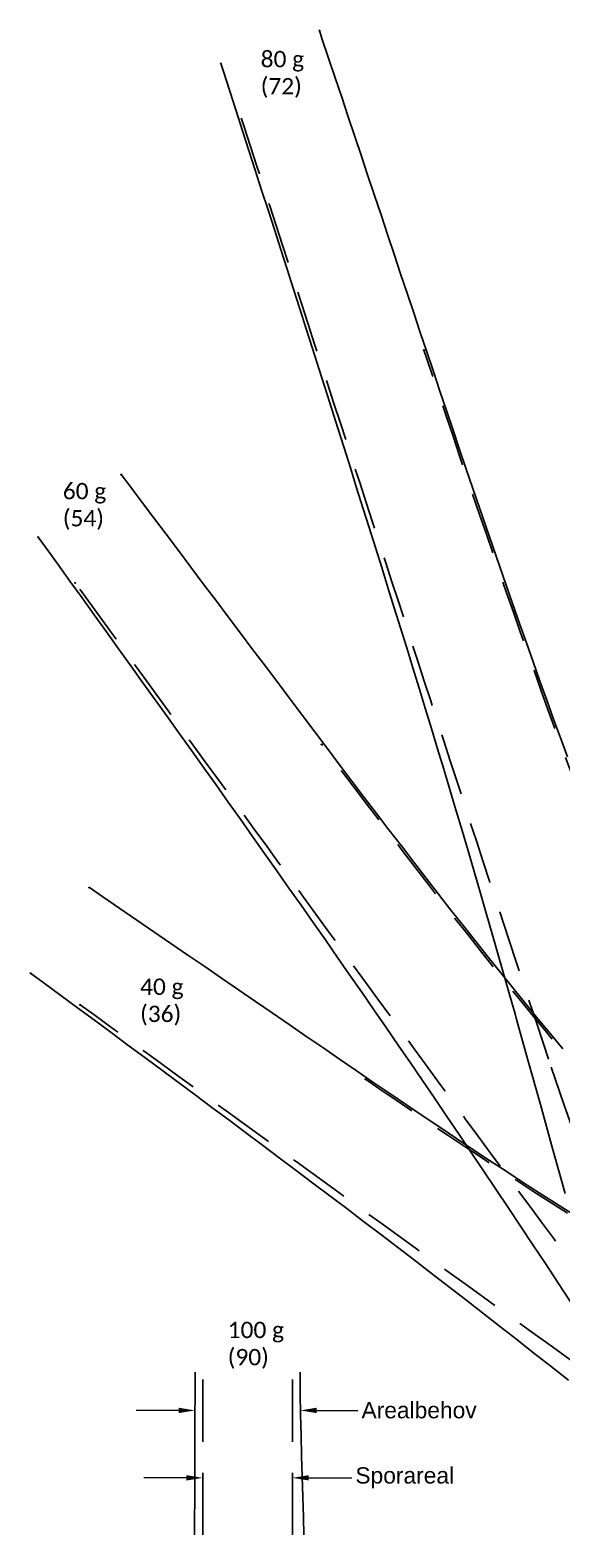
# Model space of a CAD drawing. Header units: millimetres. Extents: x -37.1 to 1.2, y -0.6 to 37.6.
# Drawn here: x -37.13 to -24.07, y 0.03 to 36.97 of the extents above; entities that cross this region are included whole.
import ezdxf
from ezdxf import colors
from ezdxf.entities.mleader import LeaderData, LeaderLine
from ezdxf.math import Vec2, Vec3

# ---------------------------------------------------------------- set-up
doc = ezdxf.new("R2010")
doc.units = ezdxf.units.MM
doc.linetypes.add('DASHEDX2', pattern=[1.5, 1, -0.5])
doc.layers.add('Tekst', color=4, linetype='Continuous')
doc.styles.add('BT standard', font='sanss___.ttf')
doc.styles.add('Legend', font='CALIBRI.TTF')
doc.styles.get("Standard").update_dxf_attribs({"font": 'romans'})

# ---------------------------------------------------------------- blocks, each defined once
blk = doc.blocks.new('*U3175')
at = {"color": 2, "lineweight": 0}
blk.add_circle((0, 0), 0.0127, dxfattribs=at)
blk = doc.blocks.new('*U3176')
at = {"color": 2, "lineweight": 0}
blk.add_circle((0, 0), 0.0127, dxfattribs=at)
blk = doc.blocks.new('*U3177')
at = {"color": 1, "lineweight": 0}
blk.add_circle((0, 0), 0.0127, dxfattribs=at)
blk = doc.blocks.new('*U3178')
at = {"color": 1, "lineweight": 0}
blk.add_circle((0, 0), 0.0127, dxfattribs=at)
blk = doc.blocks.new('*U3180')
at = {"color": 2, "lineweight": 0}
blk.add_circle((0, 0), 0.0127, dxfattribs=at)
blk = doc.blocks.new('*U3181')
at = {"color": 2, "lineweight": 0}
blk.add_circle((0, 0), 0.0127, dxfattribs=at)
blk = doc.blocks.new('*U3182')
at = {"color": 1, "lineweight": 0}
blk.add_circle((0, 0), 0.0127, dxfattribs=at)
blk = doc.blocks.new('*U3183')
at = {"color": 1, "lineweight": 0}
blk.add_circle((0, 0), 0.0127, dxfattribs=at)
blk = doc.blocks.new('*U3184')
at = {"color": 2, "lineweight": 0}
blk.add_circle((0, 0), 0.0127, dxfattribs=at)
blk = doc.blocks.new('*U3186')
at = {"color": 2, "lineweight": 0}
blk.add_circle((0, 0), 0.0127, dxfattribs=at)
blk = doc.blocks.new('*U3187')
at = {"color": 1, "lineweight": 0}
blk.add_circle((0, 0), 0.0127, dxfattribs=at)
blk = doc.blocks.new('*U3188')
at = {"color": 1, "lineweight": 0}
blk.add_circle((0, 0), 0.0127, dxfattribs=at)
blk = doc.blocks.new('signatur')
at = {"color": 1, "linetype": 'Continuous', "ltscale": 1.524, "flags": 128}
for points in [[(875.573, 75.73), (875.575, 76.108), (875.577, 76.618), (875.579, 77.128), (875.58, 77.638), (875.582, 78.147), (875.583, 78.657), (875.584, 79.166), (875.585, 79.675), (875.585, 79.721)], [(878.256, 75.73), (878.244, 76.155), (878.23, 76.66), (878.215, 77.166), (878.2, 77.672), (878.186, 78.178), (878.171, 78.684), (878.164, 79.191), (878.162, 79.698), (878.162, 79.721)]]:
    blk.add_lwpolyline(points, dxfattribs=at)
at = {"color": 2, "linetype": 'DASHEDX2', "ltscale": 1.524, "flags": 128}
for points in [[(875.773, 75.73), (875.773, 75.732), (875.773, 76.241), (875.773, 76.751), (875.773, 77.26), (875.773, 77.766), (875.773, 78.275), (875.773, 78.784), (875.773, 79.293), (875.773, 79.721)], [(877.974, 75.73), (877.974, 75.732), (877.974, 76.241), (877.974, 76.751), (877.974, 77.26), (877.974, 77.766), (877.974, 78.275), (877.974, 78.784), (877.974, 79.293), (877.974, 79.721)]]:
    blk.add_lwpolyline(points, dxfattribs=at)
at = {"layer": 'Tekst', "insert": (876.387, 80.96), "char_height": 0.4, "attachment_point": 1, "style": 'Legend'}
blk.add_mtext_dynamic_manual_height_columns('100 g \\P(90)', width=2.42155, gutter_width=12.5, heights=[0], dxfattribs=at)
ml = blk.add_multileader_mtext('Standard')
ml.set_content('', color=256)
ml.set_leader_properties(lineweight=9)
ml.build(insert=Vec2(0, 0))
ml.multileader.update_dxf_attribs({"text_right_attachment_type": 6, "dogleg_length": 0.1, "arrow_head_size": 0.4})
ctx = ml.context
ctx.base_point, ctx.char_height, ctx.arrow_head_size, ctx.landing_gap_size, ctx.plane_origin = Vec3(874.047, 79.085), 0.6, 0.4, 0.09, Vec3(875.584, 78.785)
ctx.right_attachment, ctx.text_align_type = 6, 2
notes = []
notes.append((ctx, [(0, (1, 1, 0), (874.327, 78.785), (-1, 0), 0.1, [(0, [(875.584, 78.785)], 0, [])])]))
ctx.mtext.insert, ctx.mtext.alignment, ctx.mtext.flow_direction = Vec3(874.137, 79.385), 3, 5
ml = blk.add_multileader_mtext('Standard')
ml.set_content('Arealbehov', color=256, style='BT standard')
ml.set_leader_properties(lineweight=9)
ml.build(insert=Vec2(0, 0))
ml.multileader.update_dxf_attribs({"text_right_attachment_type": 6, "dogleg_length": 0.1, "arrow_head_size": 0.4})
ctx = ml.context
ctx.base_point, ctx.char_height, ctx.arrow_head_size, ctx.landing_gap_size, ctx.plane_origin = Vec3(879.581, 78.784), 0.4, 0.4, 0.09, Vec3(878.124, 78.784)
ctx.right_attachment = 6
notes.append((ctx, [(0, (1, 1, 0), (879.526, 78.784), (1, 0), 0.0548, [(0, [(878.169, 78.785)], 0, [])])]))
ctx.mtext.insert, ctx.mtext.flow_direction = Vec3(879.671, 78.991), 5
ml = blk.add_multileader_mtext('Standard')
ml.set_content('', color=256)
ml.set_leader_properties(lineweight=9)
ml.build(insert=Vec2(0, 0))
ml.multileader.update_dxf_attribs({"text_right_attachment_type": 6, "dogleg_length": 0.1, "arrow_head_size": 0.4})
ctx = ml.context
ctx.base_point, ctx.char_height, ctx.arrow_head_size, ctx.landing_gap_size, ctx.plane_origin = Vec3(874.237, 77.43), 0.6, 0.4, 0.09, Vec3(875.773, 77.13)
ctx.right_attachment, ctx.text_align_type = 6, 2
notes.append((ctx, [(0, (1, 1, 0), (874.517, 77.13), (-1, 0), 0.1, [(0, [(875.773, 77.13)], 0, [])])]))
ctx.mtext.insert, ctx.mtext.alignment, ctx.mtext.flow_direction = Vec3(874.327, 77.73), 3, 5
ml = blk.add_multileader_mtext('Standard')
ml.set_content('Sporareal', color=256, style='BT standard')
ml.set_leader_properties(lineweight=9)
ml.build(insert=Vec2(0, 0))
ml.multileader.update_dxf_attribs({"text_right_attachment_type": 6, "dogleg_length": 0.1, "arrow_head_size": 0.4})
ctx = ml.context
ctx.base_point, ctx.char_height, ctx.arrow_head_size, ctx.landing_gap_size, ctx.plane_origin = Vec3(879.431, 77.13), 0.4, 0.4, 0.09, Vec3(877.929, 77.13)
ctx.right_attachment = 6
notes.append((ctx, [(0, (1, 1, 0), (879.331, 77.13), (1, 0), 0.1, [(0, [(877.974, 77.13)], 0, [])])]))
ctx.mtext.insert, ctx.mtext.flow_direction = Vec3(879.521, 77.39), 5
for ctx, leaders in notes:
    for number, flags, end, landing, length, lines in leaders:
        leader = LeaderData()
        leader.index, (leader.has_last_leader_line, leader.has_dogleg_vector, leader.attachment_direction) = number, flags
        leader.last_leader_point, leader.dogleg_vector, leader.dogleg_length = Vec3(end), Vec3(landing), length
        for number, points, colour, breaks in lines:
            line = LeaderLine()
            line.index, line.vertices, line.color, line.breaks = number, Vec3.list(points), colors.encode_raw_color(colour), breaks
            leader.lines.append(line)
        ctx.leaders.append(leader)
blk = doc.blocks.new('LV B')
at = {"color": 1, "linetype": 'Continuous', "ltscale": 1.524, "flags": 128}
for points in [[(-23.937, 19.133), (-24.107, 19.594), (-24.276, 20.058), (-24.445, 20.523), (-24.613, 20.99), (-24.78, 21.458), (-24.946, 21.928), (-25.112, 22.399), (-25.278, 22.87), (-25.443, 23.343), (-25.607, 23.816), (-25.771, 24.291), (-25.934, 24.766), (-26.097, 25.242), (-26.26, 25.718), (-26.422, 26.195), (-26.584, 26.673), (-26.746, 27.151), (-26.907, 27.629), (-27.068, 28.108), (-27.229, 28.587), (-27.39, 29.067), (-27.55, 29.547), (-27.711, 30.027), (-27.871, 30.507), (-28.032, 30.988), (-28.193, 31.468), (-28.353, 31.949), (-28.514, 32.43), (-28.675, 32.911), (-28.836, 33.392), (-28.997, 33.873), (-29.158, 34.355), (-29.319, 34.836), (-29.48, 35.318), (-29.641, 35.799), (-29.802, 36.281), (-29.963, 36.763), (-30.027, 36.955)], [(-25.224, 12.819), (-25.342, 13.236), (-25.489, 13.755), (-25.636, 14.271), (-25.784, 14.785), (-25.932, 15.297), (-26.08, 15.806), (-26.228, 16.314), (-26.377, 16.82), (-26.526, 17.324), (-26.675, 17.827), (-26.825, 18.328), (-26.975, 18.828), (-27.126, 19.327), (-27.277, 19.824), (-27.428, 20.321), (-27.58, 20.817), (-27.732, 21.311), (-27.884, 21.805), (-28.037, 22.299), (-28.19, 22.791), (-28.343, 23.283), (-28.496, 23.775), (-28.65, 24.265), (-28.804, 24.756), (-28.958, 25.245), (-29.112, 25.735), (-29.267, 26.224), (-29.421, 26.712), (-29.576, 27.201), (-29.731, 27.689), (-29.886, 28.176), (-30.042, 28.664), (-30.197, 29.151), (-30.353, 29.638), (-30.508, 30.125), (-30.664, 30.611), (-30.82, 31.097), (-30.976, 31.584), (-31.132, 32.07), (-31.288, 32.555), (-31.444, 33.041), (-31.601, 33.527), (-31.757, 34.012), (-31.913, 34.497), (-32.07, 34.983), (-32.226, 35.468), (-32.383, 35.953), (-32.446, 36.147)], [(-24.053, 11.964), (-24.357, 12.329), (-24.662, 12.699), (-24.966, 13.072), (-25.271, 13.448), (-25.576, 13.828), (-25.882, 14.21), (-26.187, 14.594), (-26.492, 14.981), (-26.797, 15.37), (-27.101, 15.76), (-27.406, 16.153), (-27.71, 16.547), (-28.015, 16.942), (-28.319, 17.339), (-28.622, 17.737), (-28.926, 18.136), (-29.229, 18.536), (-29.533, 18.937), (-29.836, 19.339), (-30.139, 19.742), (-30.442, 20.145), (-30.746, 20.548), (-31.049, 20.952), (-31.353, 21.356), (-31.658, 21.76), (-31.962, 22.165), (-32.267, 22.57), (-32.571, 22.975), (-32.876, 23.38), (-33.181, 23.785), (-33.486, 24.191), (-33.792, 24.597), (-34.097, 25.002), (-34.402, 25.408), (-34.708, 25.814), (-34.891, 26.058)], [(-23.829, 7.921), (-24.23, 8.175), (-24.633, 8.432), (-25.038, 8.693), (-25.443, 8.957), (-25.849, 9.223), (-26.257, 9.492), (-26.665, 9.763), (-27.073, 10.037), (-27.482, 10.312), (-27.892, 10.589), (-28.301, 10.868), (-28.711, 11.148), (-29.122, 11.429), (-29.533, 11.711), (-29.945, 11.993), (-30.358, 12.276), (-30.771, 12.559), (-31.184, 12.843), (-31.598, 13.127), (-32.013, 13.411), (-32.428, 13.695), (-32.843, 13.98), (-33.258, 14.265), (-33.674, 14.55), (-34.09, 14.835), (-34.507, 15.121), (-34.923, 15.406), (-35.34, 15.692), (-35.674, 15.921)], [(-23.911, 3.828), (-24.336, 4.164), (-24.76, 4.497), (-25.183, 4.828), (-25.604, 5.157), (-26.024, 5.484), (-26.443, 5.809), (-26.861, 6.132), (-27.279, 6.454), (-27.695, 6.774), (-28.111, 7.093), (-28.527, 7.41), (-28.942, 7.726), (-29.357, 8.041), (-29.771, 8.355), (-30.185, 8.668), (-30.599, 8.979), (-31.012, 9.29), (-31.426, 9.6), (-31.839, 9.909), (-32.252, 10.218), (-32.664, 10.526), (-33.077, 10.833), (-33.489, 11.139), (-33.902, 11.445), (-34.314, 11.751), (-34.726, 12.056), (-35.138, 12.361), (-35.55, 12.665), (-35.962, 12.969), (-36.374, 13.272), (-36.786, 13.575), (-37.116, 13.818)], [(-23.996, 8.415), (-24.303, 9.514), (-24.603, 10.596), (-24.9, 11.662), (-25.195, 12.715), (-25.224, 12.819)]]:
    blk.add_lwpolyline(points, dxfattribs=at)
at = {"color": 2, "linetype": 'DASHEDX2', "ltscale": 1.524, "flags": 128}
for points in [[(-24.399, 11.709), (-24.534, 12.109), (-24.701, 12.609), (-24.867, 13.107), (-25.033, 13.605), (-25.197, 14.102), (-25.361, 14.598), (-25.525, 15.093), (-25.687, 15.588), (-25.85, 16.082), (-26.011, 16.575), (-26.173, 17.067), (-26.334, 17.559), (-26.494, 18.051), (-26.655, 18.542), (-26.815, 19.032), (-26.975, 19.522), (-27.134, 20.012), (-27.294, 20.501), (-27.453, 20.99), (-27.612, 21.478), (-27.771, 21.966), (-27.929, 22.454), (-28.088, 22.942), (-28.247, 23.429), (-28.405, 23.916), (-28.563, 24.403), (-28.722, 24.89), (-28.88, 25.376), (-29.038, 25.862), (-29.196, 26.349), (-29.354, 26.835), (-29.512, 27.32), (-29.67, 27.806), (-29.828, 28.292), (-29.985, 28.777), (-30.143, 29.262), (-30.301, 29.748), (-30.458, 30.233), (-30.616, 30.718), (-30.774, 31.203), (-30.931, 31.688), (-31.089, 32.172), (-31.246, 32.657), (-31.404, 33.142), (-31.561, 33.627), (-31.718, 34.109), (-31.875, 34.594), (-31.938, 34.787)], [(-18.525, 7.394), (-18.731, 7.704), (-18.983, 8.1), (-19.23, 8.503), (-19.473, 8.913), (-19.71, 9.33), (-19.943, 9.752), (-20.171, 10.18), (-20.395, 10.613), (-20.614, 11.05), (-20.83, 11.491), (-21.042, 11.935), (-21.251, 12.383), (-21.456, 12.834), (-21.658, 13.287), (-21.856, 13.743), (-22.053, 14.201), (-22.246, 14.662), (-22.437, 15.124), (-22.626, 15.588), (-22.813, 16.053), (-22.997, 16.52), (-23.18, 16.989), (-23.361, 17.458), (-23.54, 17.929), (-23.718, 18.4), (-23.894, 18.873), (-24.069, 19.346), (-24.243, 19.821), (-24.416, 20.296), (-24.587, 20.771), (-24.758, 21.247), (-24.927, 21.724), (-25.096, 22.202), (-25.264, 22.68), (-25.431, 23.158), (-25.598, 23.637), (-25.763, 24.116), (-25.928, 24.595), (-26.093, 25.075), (-26.257, 25.555), (-26.421, 26.035), (-26.584, 26.516), (-26.747, 26.997), (-26.909, 27.478), (-27.071, 27.959), (-27.233, 28.441), (-27.394, 28.923), (-27.459, 29.115)], [(-21.462, 3.606), (-21.663, 3.862), (-21.995, 4.291), (-22.325, 4.719), (-22.652, 5.147), (-22.977, 5.575), (-23.3, 6.002), (-23.621, 6.429), (-23.94, 6.855), (-24.258, 7.281), (-24.574, 7.707), (-24.888, 8.131), (-25.202, 8.555), (-25.514, 8.979), (-25.825, 9.402), (-26.135, 9.824), (-26.445, 10.246), (-26.753, 10.667), (-27.061, 11.088), (-27.368, 11.508), (-27.675, 11.928), (-27.981, 12.347), (-28.286, 12.766), (-28.591, 13.184), (-28.896, 13.602), (-29.2, 14.02), (-29.504, 14.437), (-29.808, 14.854), (-30.111, 15.271), (-30.414, 15.687), (-30.717, 16.104), (-31.019, 16.519), (-31.321, 16.935), (-31.624, 17.351), (-31.925, 17.766), (-32.227, 18.181), (-32.529, 18.596), (-32.83, 19.011), (-33.132, 19.425), (-33.433, 19.84), (-33.734, 20.254), (-34.035, 20.668), (-34.336, 21.082), (-34.637, 21.496), (-34.938, 21.91), (-35.238, 22.324), (-35.539, 22.738), (-35.839, 23.152), (-36.02, 23.4)], [(-14.14, 3.18), (-14.356, 3.274), (-14.719, 3.444), (-15.086, 3.633), (-15.456, 3.838), (-15.827, 4.058), (-16.198, 4.294), (-16.569, 4.543), (-16.939, 4.805), (-17.307, 5.079), (-17.673, 5.364), (-18.037, 5.659), (-18.399, 5.963), (-18.758, 6.276), (-19.114, 6.596), (-19.468, 6.924), (-19.819, 7.259), (-20.168, 7.6), (-20.513, 7.946), (-20.856, 8.298), (-21.197, 8.654), (-21.535, 9.015), (-21.871, 9.38), (-22.205, 9.748), (-22.536, 10.12), (-22.866, 10.495), (-23.194, 10.873), (-23.52, 11.253), (-23.844, 11.636), (-24.166, 12.021), (-24.488, 12.409), (-24.807, 12.798), (-25.126, 13.189), (-25.443, 13.581), (-25.759, 13.975), (-26.073, 14.371), (-26.387, 14.767), (-26.7, 15.165), (-27.012, 15.564), (-27.323, 15.964), (-27.633, 16.365), (-27.943, 16.767), (-28.252, 17.169), (-28.56, 17.573), (-28.868, 17.977), (-29.175, 18.381), (-29.481, 18.786), (-29.788, 19.192), (-29.971, 19.436)], [(-15.967, 0.034), (-16.5, 0.061), (-17.036, 0.138), (-17.568, 0.266), (-18.092, 0.448), (-18.599, 0.685), (-19.082, 0.978), (-19.528, 1.284), (-19.972, 1.589), (-20.413, 1.894), (-20.852, 2.2), (-21.289, 2.505), (-21.725, 2.811), (-22.158, 3.117), (-22.59, 3.423), (-23.02, 3.729), (-23.449, 4.035), (-23.876, 4.34), (-24.302, 4.646), (-24.727, 4.951), (-25.151, 5.256), (-25.574, 5.56), (-25.996, 5.864), (-26.417, 6.168), (-26.838, 6.472), (-27.258, 6.775), (-27.677, 7.079), (-28.095, 7.381), (-28.513, 7.684), (-28.931, 7.987), (-29.348, 8.289), (-29.765, 8.591), (-30.181, 8.893), (-30.597, 9.194), (-31.012, 9.496), (-31.427, 9.797), (-31.842, 10.098), (-32.257, 10.399), (-32.671, 10.7), (-33.086, 11.001), (-33.5, 11.302), (-33.913, 11.602), (-34.327, 11.902), (-34.74, 12.203), (-35.154, 12.503), (-35.567, 12.803), (-35.897, 13.043)], [(-15.967, 0.034), (-17.036, 0.138), (-18.092, 0.448), (-19.082, 0.978), (-19.942, 1.728), (-20.645, 2.595), (-21.258, 3.523), (-21.78, 4.506), (-22.207, 5.528), (-22.592, 6.549), (-22.964, 7.567), (-23.326, 8.584), (-23.679, 9.596), (-24.025, 10.604), (-24.366, 11.609), (-24.399, 11.709)], [(-9.167, 2.484), (-9.67, 2.485), (-10.16, 2.489), (-10.636, 2.5), (-11.092, 2.52), (-11.526, 2.55), (-11.933, 2.591), (-12.332, 2.646), (-12.741, 2.717), (-13.157, 2.802), (-13.578, 2.902), (-14.004, 3.015), (-14.433, 3.141), (-14.866, 3.279), (-15.3, 3.429), (-15.735, 3.589), (-16.171, 3.76), (-16.608, 3.94), (-17.045, 4.128), (-17.482, 4.325), (-17.918, 4.529), (-18.354, 4.74), (-18.789, 4.958), (-19.223, 5.182), (-19.657, 5.411), (-20.089, 5.645), (-20.521, 5.884), (-20.951, 6.128), (-21.381, 6.376), (-21.81, 6.627), (-22.238, 6.882), (-22.664, 7.14), (-23.09, 7.401), (-23.516, 7.665), (-23.94, 7.931), (-24.363, 8.2), (-24.786, 8.471), (-25.208, 8.744), (-25.63, 9.019), (-26.051, 9.296), (-26.471, 9.574), (-26.89, 9.854), (-27.31, 10.135), (-27.728, 10.418), (-28.146, 10.701), (-28.564, 10.986), (-28.898, 11.215)]]:
    blk.add_lwpolyline(points, dxfattribs=at)
at = {"color": 3, "linetype": 'Continuous', "ltscale": 1.524, "flags": 128}
blk.add_lwpolyline([(-23.86, 5.755), (-24.171, 6.224), (-24.479, 6.69), (-24.785, 7.151), (-25.09, 7.61), (-25.393, 8.066), (-25.696, 8.519), (-25.997, 8.969), (-26.298, 9.416), (-26.597, 9.861), (-26.897, 10.304), (-27.196, 10.744), (-27.495, 11.183), (-27.793, 11.62), (-28.092, 12.055), (-28.39, 12.488), (-28.688, 12.92), (-28.986, 13.351), (-29.284, 13.78), (-29.582, 14.208), (-29.88, 14.635), (-30.178, 15.061), (-30.476, 15.486), (-30.774, 15.91), (-31.072, 16.333), (-31.371, 16.756), (-31.669, 17.177), (-31.967, 17.598), (-32.266, 18.019), (-32.564, 18.439), (-32.863, 18.858), (-33.162, 19.277), (-33.46, 19.695), (-33.759, 20.113), (-34.058, 20.531), (-34.357, 20.948), (-34.656, 21.365), (-34.955, 21.782), (-35.254, 22.198), (-35.553, 22.614), (-35.852, 23.03), (-36.151, 23.445), (-36.45, 23.861), (-36.749, 24.276), (-36.929, 24.525)], dxfattribs=at)
for name, p in [('*U3178', (-30.027, 36.955)), ('*U3177', (-32.446, 36.147)), ('*U3175', (-31.938, 34.787)), ('*U3176', (-27.459, 29.115)), ('*U3183', (-34.891, 26.058)), ('*U3182', (-36.929, 24.525)), ('*U3180', (-36.02, 23.4)), ('*U3181', (-29.971, 19.436)), ('*U3188', (-35.674, 15.921)), ('*U3187', (-37.116, 13.818)), ('*U3184', (-35.897, 13.043)), ('*U3186', (-28.898, 11.215)), ('signatur', (-908.664, -75.697))]:
    blk.add_blockref(name, p)
at = {"layer": 'Tekst', "char_height": 0.4, "attachment_point": 1, "style": 'Legend'}
for s, insert in [('80 g \\P(72)', (-31.468, 36.457)), ('60 g \\P(54)', (-36.325, 25.853)), ('40 g \\P(36)', (-34.428, 13.688))]:
    blk.add_mtext_dynamic_manual_height_columns(s, width=2.42155, gutter_width=12.5, heights=[0], dxfattribs=dict(at, insert=insert))

msp = doc.modelspace()

# ---------------------------------------------------------------- block references
msp.add_blockref('LV B', (0, 0))

doc.saveas('drawing.dxf')
